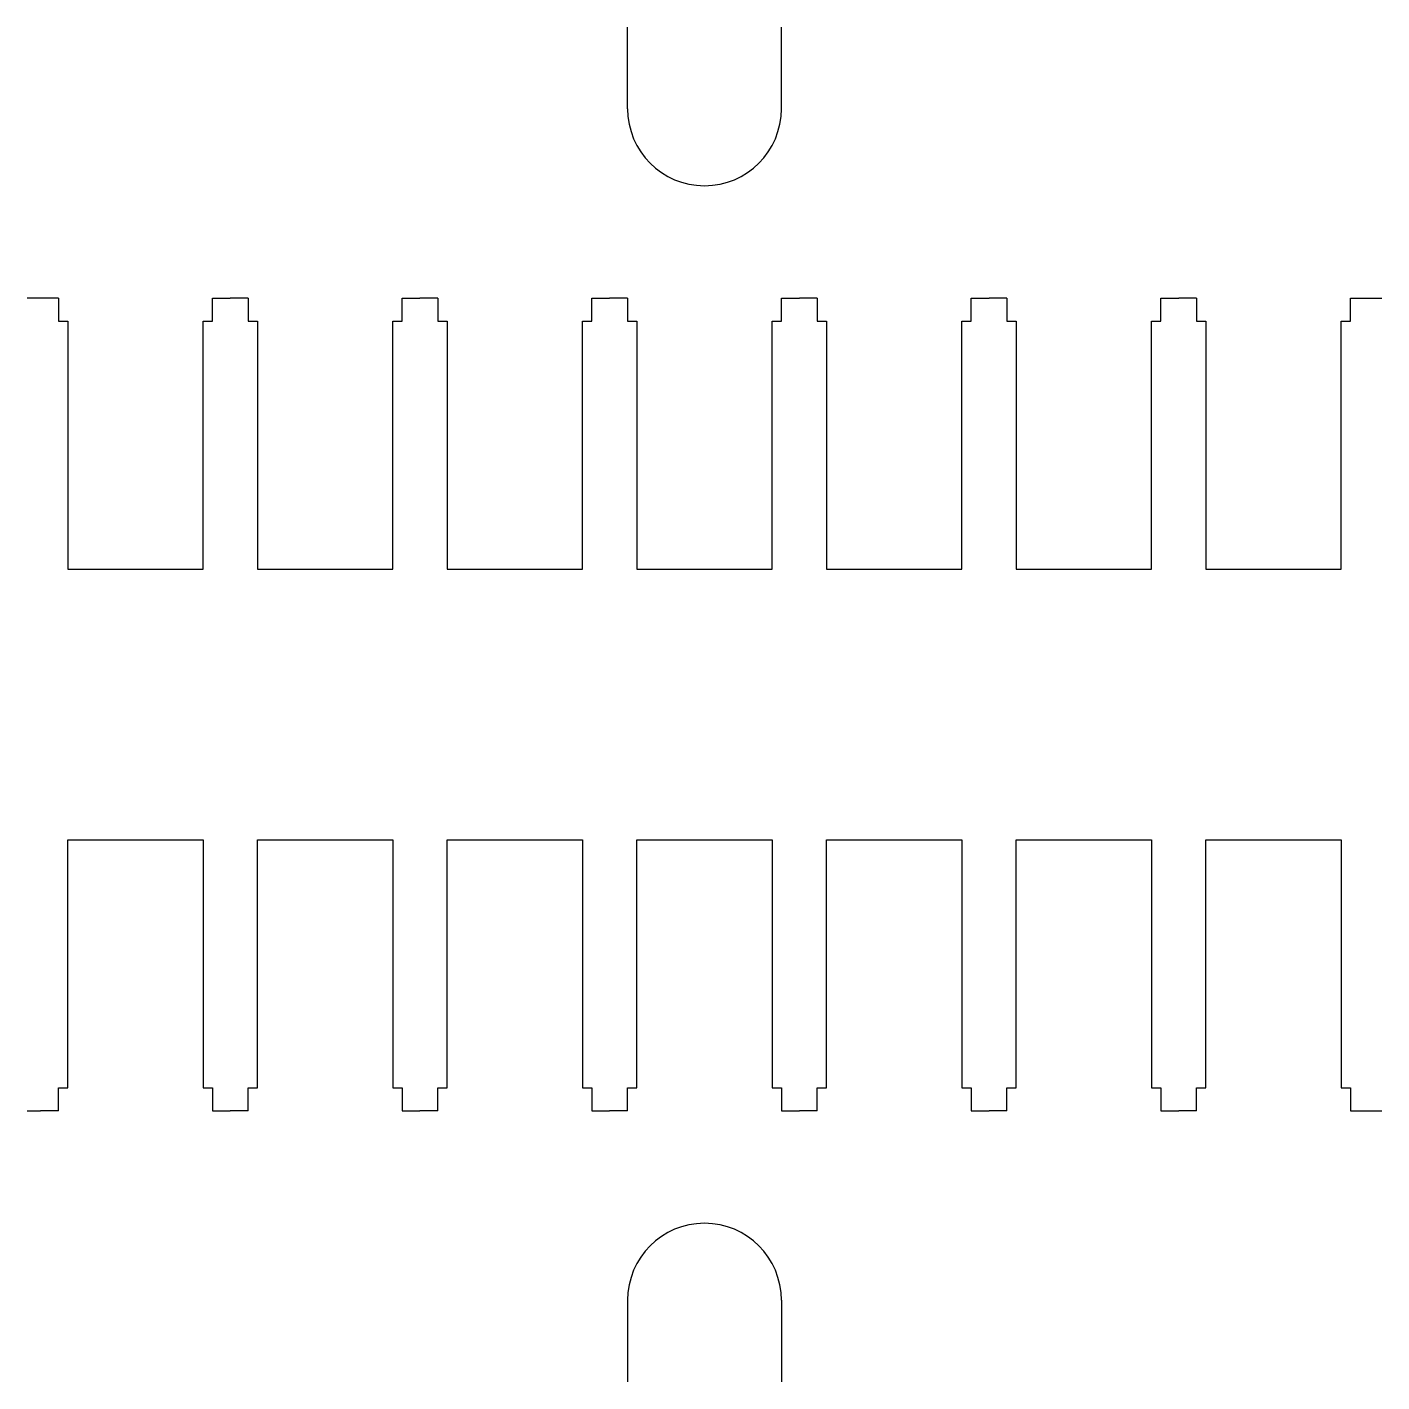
# Model space of a CAD drawing. Extents: x -12.5 to 12.5, y -12.5 to 12.5.
import ezdxf

# ---------------------------------------------------------------- set-up
doc = ezdxf.new("R2010")
doc.units = 0

msp = doc.modelspace()

# ---------------------------------------------------------------- linework, layer by layer
for p, q in [((-1.42, 10.993), (-1.42, 12.5)), ((1.42, 10.993), (1.42, 12.5)), ((-11.92, 7.5), (-12.25, 7.5)), ((-9.08, 7.5), (-8.75, 7.5)), ((-9.08, 7.072), (-9.08, 7.5)), ((-8.42, 7.5), (-8.75, 7.5)), ((-5.58, 7.5), (-5.25, 7.5)), ((-5.58, 7.072), (-5.58, 7.5)), ((-5.58, 7.5), (-5.25, 7.5)), ((-12.25, 7.5), (-12.5, 7.5)), ((-11.92, 7.5), (-11.92, 7.072)), ((-8.42, 7.5), (-8.42, 7.072)), ((-4.92, 7.5), (-5.25, 7.5)), ((-4.92, 7.5), (-4.92, 7.072)), ((-2.08, 7.5), (-1.75, 7.5)), ((-2.08, 7.072), (-2.08, 7.5)), ((-2.08, 7.5), (-1.75, 7.5)), ((-1.42, 7.5), (-1.75, 7.5)), ((-1.42, 7.5), (-1.42, 7.072)), ((1.42, 7.5), (1.75, 7.5)), ((1.42, 7.072), (1.42, 7.5)), ((1.42, 7.5), (1.75, 7.5)), ((2.08, 7.5), (1.75, 7.5)), ((2.08, 7.5), (2.08, 7.072)), ((4.92, 7.5), (5.25, 7.5)), ((4.92, 7.072), (4.92, 7.5)), ((4.92, 7.5), (5.25, 7.5)), ((5.58, 7.5), (5.25, 7.5)), ((5.58, 7.5), (5.58, 7.072)), ((8.42, 7.5), (8.75, 7.5)), ((8.42, 7.072), (8.42, 7.5)), ((8.42, 7.5), (8.75, 7.5)), ((9.08, 7.5), (8.75, 7.5)), ((9.08, 7.5), (9.08, 7.072)), ((11.92, 7.5), (12.25, 7.5)), ((11.92, 7.072), (11.92, 7.5)), ((11.92, 7.5), (12.25, 7.5)), ((12.25, 7.5), (12.5, 7.5)), ((-11.92, 7.072), (-11.75, 7.072)), ((-11.75, 7.072), (-11.75, 2.5)), ((-9.25, 7.072), (-9.08, 7.072)), ((-9.25, 2.5), (-9.25, 7.072)), ((-8.42, 7.072), (-8.25, 7.072)), ((-8.25, 7.072), (-8.25, 2.5)), ((-5.75, 7.072), (-5.58, 7.072)), ((-5.75, 2.5), (-5.75, 7.072)), ((-4.92, 7.072), (-4.75, 7.072)), ((-4.75, 7.072), (-4.75, 2.5)), ((-2.25, 7.072), (-2.08, 7.072)), ((-2.25, 2.5), (-2.25, 7.072)), ((-1.42, 7.072), (-1.25, 7.072)), ((-1.25, 7.072), (-1.25, 2.5)), ((1.25, 7.072), (1.42, 7.072)), ((1.25, 2.5), (1.25, 7.072)), ((2.08, 7.072), (2.25, 7.072)), ((2.25, 7.072), (2.25, 2.5)), ((4.75, 7.072), (4.92, 7.072)), ((4.75, 2.5), (4.75, 7.072)), ((5.58, 7.072), (5.75, 7.072)), ((5.75, 7.072), (5.75, 2.5)), ((8.25, 7.072), (8.42, 7.072)), ((8.25, 2.5), (8.25, 7.072)), ((9.08, 7.072), (9.25, 7.072)), ((9.25, 7.072), (9.25, 2.5)), ((11.75, 7.072), (11.92, 7.072)), ((11.75, 2.5), (11.75, 7.072)), ((-11.75, 2.5), (-9.25, 2.5)), ((-8.25, 2.5), (-5.75, 2.5)), ((-4.75, 2.5), (-2.25, 2.5)), ((-1.25, 2.5), (1.25, 2.5)), ((2.25, 2.5), (4.75, 2.5)), ((5.75, 2.5), (8.25, 2.5)), ((9.25, 2.5), (11.75, 2.5)), ((-11.75, -7.072), (-11.75, -2.5)), ((-11.75, -2.5), (-9.25, -2.5)), ((-9.25, -2.5), (-9.25, -7.072)), ((-8.25, -7.072), (-8.25, -2.5)), ((-8.25, -2.5), (-5.75, -2.5)), ((-5.75, -2.5), (-5.75, -7.072)), ((-4.75, -7.072), (-4.75, -2.5)), ((-4.75, -2.5), (-2.25, -2.5)), ((-2.25, -2.5), (-2.25, -7.072)), ((-1.25, -7.072), (-1.25, -2.5)), ((-1.25, -2.5), (1.25, -2.5)), ((1.25, -2.5), (1.25, -7.072)), ((2.25, -7.072), (2.25, -2.5)), ((2.25, -2.5), (4.75, -2.5)), ((4.75, -2.5), (4.75, -7.072)), ((5.75, -7.072), (5.75, -2.5)), ((5.75, -2.5), (8.25, -2.5)), ((8.25, -2.5), (8.25, -7.072)), ((9.25, -7.072), (9.25, -2.5)), ((9.25, -2.5), (11.75, -2.5)), ((11.75, -2.5), (11.75, -7.072)), ((-11.92, -7.5), (-11.92, -7.072)), ((-11.92, -7.072), (-11.75, -7.072)), ((-9.25, -7.072), (-9.08, -7.072)), ((-9.08, -7.072), (-9.08, -7.5)), ((-8.42, -7.5), (-8.42, -7.072)), ((-8.42, -7.072), (-8.25, -7.072)), ((-5.75, -7.072), (-5.58, -7.072)), ((-5.58, -7.072), (-5.58, -7.5)), ((-4.92, -7.5), (-4.92, -7.072)), ((-4.92, -7.072), (-4.75, -7.072)), ((-2.25, -7.072), (-2.08, -7.072)), ((-2.08, -7.072), (-2.08, -7.5)), ((-1.42, -7.5), (-1.42, -7.072)), ((-1.42, -7.072), (-1.25, -7.072)), ((1.25, -7.072), (1.42, -7.072)), ((1.42, -7.072), (1.42, -7.5)), ((2.08, -7.5), (2.08, -7.072)), ((2.08, -7.072), (2.25, -7.072)), ((4.75, -7.072), (4.92, -7.072)), ((4.92, -7.072), (4.92, -7.5)), ((5.58, -7.5), (5.58, -7.072)), ((5.58, -7.072), (5.75, -7.072)), ((8.25, -7.072), (8.42, -7.072)), ((8.42, -7.072), (8.42, -7.5)), ((9.08, -7.5), (9.08, -7.072)), ((9.08, -7.072), (9.25, -7.072)), ((11.75, -7.072), (11.92, -7.072)), ((11.92, -7.072), (11.92, -7.5)), ((-12.5, -7.5), (-12.25, -7.5)), ((-11.92, -7.5), (-12.25, -7.5)), ((-9.08, -7.5), (-8.75, -7.5)), ((-8.42, -7.5), (-8.75, -7.5)), ((-5.58, -7.5), (-5.25, -7.5)), ((-4.92, -7.5), (-5.25, -7.5)), ((-2.08, -7.5), (-1.75, -7.5)), ((-1.42, -7.5), (-1.75, -7.5)), ((1.42, -7.5), (1.75, -7.5)), ((2.08, -7.5), (1.75, -7.5)), ((4.92, -7.5), (5.25, -7.5)), ((5.58, -7.5), (5.25, -7.5)), ((8.42, -7.5), (8.75, -7.5)), ((9.08, -7.5), (8.75, -7.5)), ((11.92, -7.5), (12.5, -7.5)), ((-1.42, -10.993), (-1.42, -12.5)), ((1.42, -10.993), (1.42, -12.5))]:
    msp.add_line(p, q)
for centre, start, end in [((0, 10.993), 180, 0), ((0, -10.993), 0, 180)]:
    msp.add_arc(centre, 1.42, start, end)

doc.saveas('drawing.dxf')
